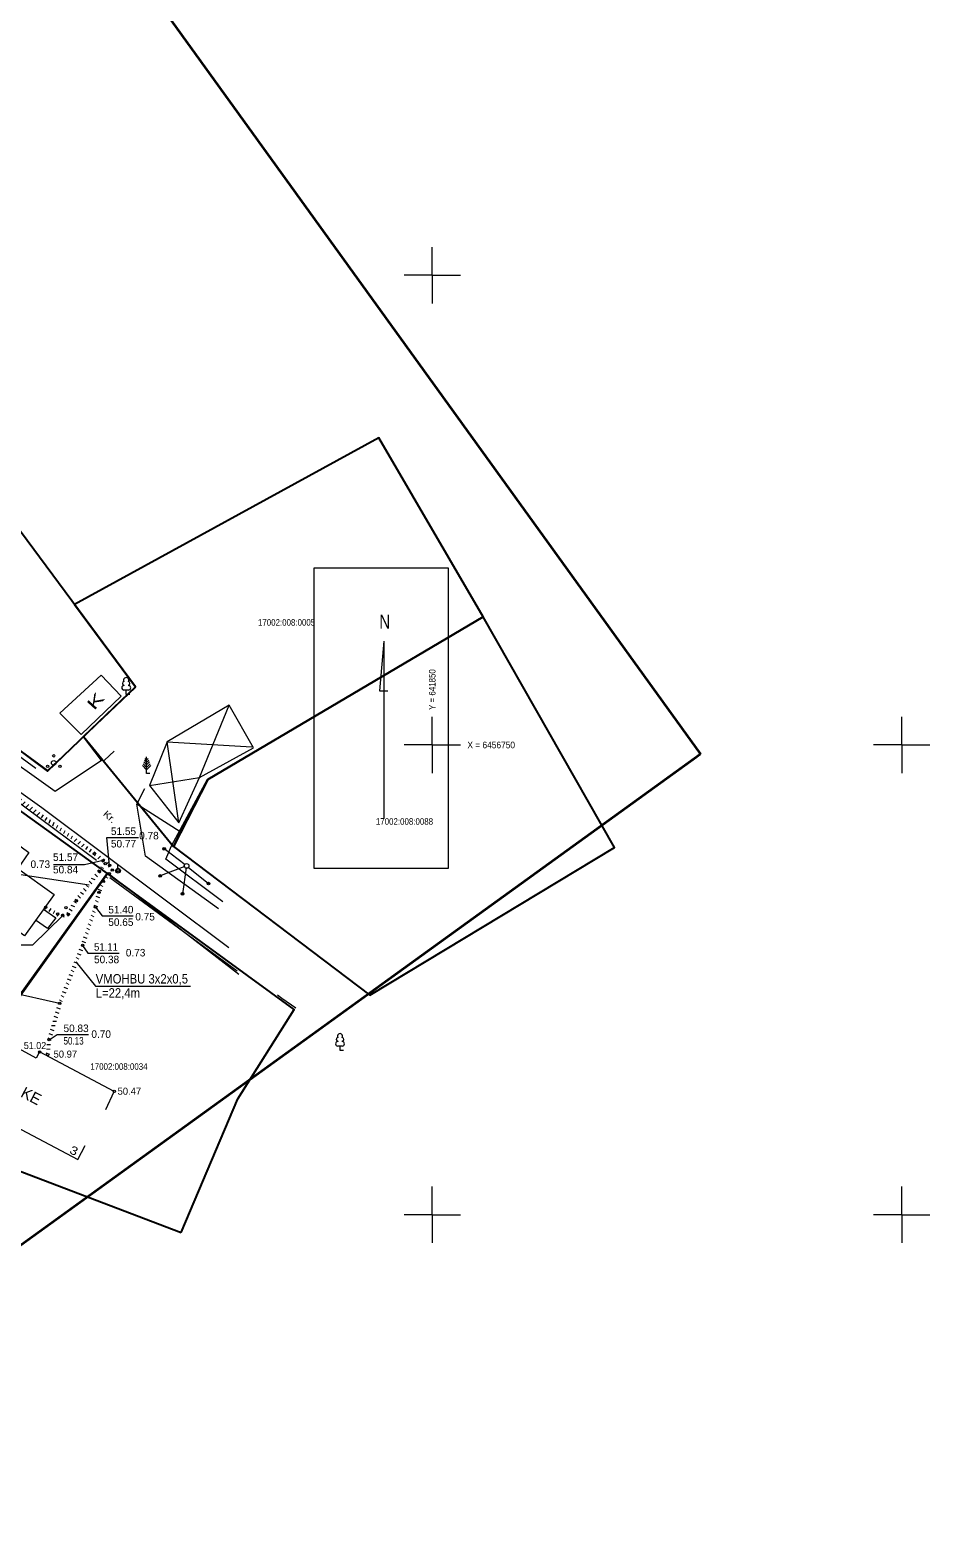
# Model space of a CAD drawing. Extents: x 641435 to 641903, y 6456666 to 6457201.
# Drawn here: x 641807.2 to 641903, y 6456665.6 to 6456826.1 of the extents above; entities that cross this region are included whole.
import ezdxf
from ezdxf.enums import TextEntityAlignment as Align

# ---------------------------------------------------------------- set-up
doc = ezdxf.new("R2010")
doc.units = 0
doc.header["$LTSCALE"] = 0.32
doc.linetypes.add('DOTTED', pattern=[1.5, 0.3, -1.2])
for name, color, linetype, lineweight in [('1', 7, 'Continuous', 13), ('17', 7, 'DOTTED', 53), ('2', 7, 'Continuous', 13), ('26', 7, 'Continuous', 13), ('28', 7, 'Continuous', 13), ('30', 7, 'Continuous', 13), ('39', 7, 'Continuous', 13), ('40', 7, 'Continuous', 25), ('44', 7, 'Continuous', 13), ('61', 7, 'Continuous', 13), ('62', 7, 'Continuous', 13), ('63', 7, 'Continuous', 13)]:
    doc.layers.add(name, color=color, linetype=linetype, lineweight=lineweight)
doc.layers.add('58', color=7, linetype='Continuous')
doc.layers.add('59', color=7, linetype='Continuous')

msp = doc.modelspace()

# ---------------------------------------------------------------- linework, layer by layer
at = {"layer": '1'}
for points in [[(641810.34, 6456753.37), (641812.61, 6456751.12), (641816.86, 6456755.18), (641814.74, 6456757.42)], [(641802.78, 6456741.67), (641807.05, 6456738.54), (641805.88, 6456736.85), (641809.73, 6456734.09), (641806.56, 6456729.68), (641800.81, 6456733.82), (641799.32, 6456731.75), (641796.85, 6456733.54)]]:
    msp.add_lwpolyline(points, close=True, dxfattribs=at)
for points in [[(641808.61, 6456732.54), (641809.91, 6456731.61), (641809.04, 6456730.45), (641807.76, 6456731.36)], [(641801.88, 6456717.37), (641798.82, 6456712.7), (641804.71, 6456709.11), (641805.01, 6456709.69), (641812.25, 6456705.87), (641813.04, 6456707.36)], [(641815.25, 6456711.19), (641816.13, 6456713.12), (641808.18, 6456717.33), (641807.83, 6456716.66), (641804.82, 6456718.3)]]:
    msp.add_lwpolyline(points, dxfattribs=at)
at = {"layer": '17'}
for points in [[(641808.82, 6456732.72), (641810.1, 6456731.99), (641810.65, 6456731.85), (641811.23, 6456731.98), (641812.08, 6456733.41), (641814.54, 6456736.54), (641815.17, 6456737.37), (641814.95, 6456737.7), (641814.02, 6456738.42), (641805.21, 6456744.73), (641798.94, 6456749.03), (641791.16, 6456755.04), (641783.24, 6456760.88), (641779.76, 6456763.5)], [(641814.95, 6456737.7), (641815.64, 6456737.18), (641815.92, 6456736.69), (641815.63, 6456736.31), (641814.96, 6456735.5), (641814.5, 6456734.33), (641814.12, 6456732.74), (641812.76, 6456728.67), (641810.32, 6456722.49), (641809.2, 6456718.63), (641809.03, 6456717.05)]]:
    msp.add_lwpolyline(points, dxfattribs=at)
at = {"layer": '2'}
for points in [[(641823, 6456741.73), (641825.23, 6456746.54), (641830.96, 6456749.7), (641828.38, 6456754.23), (641821.78, 6456750.34), (641819.9, 6456745.68), (641823, 6456741.73), (641821.78, 6456750.34), (641830.79, 6456749.81)], [(641819.9, 6456745.68), (641825.23, 6456746.54), (641828.38, 6456754.23)]]:
    msp.add_lwpolyline(points, dxfattribs=at)
at = {"layer": '26'}
msp.add_circle((641823.8302, 6456737.1305), 0.25, dxfattribs=at)
at = {"layer": '28'}
for points in [[(641812.85, 6456750.87), (641809.03, 6456747.28), (641786.29, 6456763.86)], [(641814.76, 6456748.34), (641812.85, 6456750.87), (641818.4, 6456756.12)], [(641814.11, 6456737.25), (641813.9, 6456737.4), (641794.57, 6456751.3)], [(641814.76, 6456748.34), (641815.08, 6456748.37), (641816.11, 6456749.35)], [(641822.22, 6456739.27), (641826.07, 6456746.37), (641826.07, 6456746.37), (641831.61, 6456749.59)], [(641823.16, 6456740.77), (641818.54, 6456743.71), (641819.39, 6456745.36)], [(641827.69, 6456733.29), (641821.61, 6456737.86), (641822.22, 6456739.27), (641822.22, 6456739.27)], [(641829.41, 6456725.56), (641815.82, 6456736.07), (641815.39, 6456736.38), (641805.06, 6456722.01), (641800.85, 6456720.48), (641800.05, 6456719.69), (641796.06, 6456713.66)]]:
    msp.add_lwpolyline(points, dxfattribs=at)
at = {"layer": '30'}
for points in [[(641828.32, 6456728.4), (641808.43, 6456743.31), (641777.59, 6456765.32), (641761.34, 6456777.55), (641752.89, 6456784.84), (641726.92, 6456803.22), (641699.2, 6456823.74)], [(641814.76, 6456748.34), (641809.84, 6456745.06), (641783.55, 6456763.78), (641779.09, 6456767.03), (641762.9, 6456779.32)], [(641827.25, 6456732.57), (641819.45, 6456738.16), (641818.54, 6456743.71)]]:
    msp.add_lwpolyline(points, dxfattribs=at)
at = {"layer": '39'}
msp.add_line((641816.53, 6456736.87), (641816.53, 6456737.31), dxfattribs=at)
msp.add_circle((641816.5347, 6456736.6187), 0.2512, dxfattribs=at)
at = {"layer": '40'}
for points in [[(641775.73, 6456771.97), (641809.02, 6456747.21), (641818.41, 6456756.18), (641797.3, 6456784.61)], [(641811.89, 6456764.94), (641818.41, 6456756.18), (641812.87, 6456750.89), (641822.44, 6456739.19), (641826.11, 6456746.31), (641855.44, 6456763.63), (641844.33, 6456782.7)], [(641843.35, 6456723.36), (641869.43, 6456739.07), (641855.44, 6456763.63), (641826.11, 6456746.31), (641822.44, 6456739.19)], [(641793.3, 6456709.51), (641800.88, 6456720.52), (641805.11, 6456721.91), (641815.41, 6456736.32), (641788.24, 6456755.82), (641780.45, 6456745.27), (641763.39, 6456722.64)], [(641823.26, 6456698.09), (641829.3, 6456712.33), (641835.3, 6456721.84), (641815.41, 6456736.32), (641805.11, 6456721.91), (641800.88, 6456720.52), (641793.3, 6456709.51)]]:
    msp.add_lwpolyline(points, close=True, dxfattribs=at)
at = {"layer": '44'}
for p, q in [((641807.77, 6456747.49), (641786.04, 6456763.3)), ((641817.17, 6456756.36), (641817.17, 6456756.33)), ((641817.65, 6456755.85), (641817.17, 6456755.85)), ((641817.65, 6456756.36), (641817.65, 6456756.33)), ((641814.26, 6456737.7), (641800.13, 6456748.16)), ((641819.58, 6456747.35), (641819.14, 6456747.8)), ((641819.58, 6456747.62), (641819.21, 6456747.99)), ((641819.58, 6456747.89), (641819.29, 6456748.19)), ((641819.58, 6456748.16), (641819.36, 6456748.39)), ((641819.58, 6456748.39), (641819.42, 6456748.55)), ((641819.58, 6456748.39), (641819.75, 6456748.55)), ((641819.58, 6456748.16), (641819.81, 6456748.39)), ((641819.58, 6456747.89), (641819.88, 6456748.19)), ((641819.58, 6456747.62), (641819.95, 6456747.99)), ((641819.58, 6456747.35), (641820.03, 6456747.8)), ((641829.21, 6456725.92), (641815.65, 6456735.85)), ((641839.94, 6456718.46), (641839.94, 6456718.43)), ((641840.42, 6456717.95), (641839.94, 6456717.95)), ((641840.42, 6456718.46), (641840.42, 6456718.43))]:
    msp.add_line(p, q, dxfattribs=at)
for points in [[(641817.79, 6456755.38), (641817.41, 6456755.38), (641817.41, 6456755.85)], [(641819.94, 6456746.95), (641819.58, 6456746.95), (641819.58, 6456748.75)], [(641835.47, 6456721.97), (641833.99, 6456723.02), (641833.51, 6456723.36)], [(641840.56, 6456717.48), (641840.18, 6456717.48), (641840.18, 6456717.95)]]:
    msp.add_lwpolyline(points, dxfattribs=at)
for centre, radius in [((641809.0392, 6456747.7206), 0.125), ((641809.6892, 6456748.0956), 0.25), ((641809.6892, 6456748.8456), 0.125), ((641810.3392, 6456747.7206), 0.125)]:
    msp.add_circle(centre, radius, dxfattribs=at)
for centre, radius, start, end in [((641817.1698, 6456756.089), 0.2375, 90.00001, 270), ((641817.2173, 6456756.564), 0.2124, 105.2441, 257.07903), ((641817.4073, 6456756.8965), 0.277, 332.5799, 207.4201), ((641817.5973, 6456756.564), 0.2124, 282.92097, 74.7559), ((641817.6448, 6456756.089), 0.2375, 270, 89.99999), ((641839.9885, 6456718.6634), 0.2124, 105.2441, 257.07903), ((641840.1785, 6456718.9959), 0.277, 332.5799, 207.4201), ((641840.3685, 6456718.6634), 0.2124, 282.92097, 74.7559), ((641839.941, 6456718.1884), 0.2375, 90.00001, 270), ((641840.416, 6456718.1884), 0.2375, 270, 89.99999)]:
    msp.add_arc(centre, radius, start, end, dxfattribs=at)
at = {"layer": '61'}
for p, q in [((641844.85, 6456761.05), (641844.85, 6456742.16)), ((641823.67, 6456737.25), (641821.44, 6456738.95)), ((641823.64, 6456737.06), (641821.03, 6456736.06)), ((641823.8, 6456736.93), (641823.4, 6456734.16)), ((641823.99, 6456737), (641826.17, 6456735.25))]:
    msp.add_line(p, q, dxfattribs=at)
at = {"layer": '61', "lineweight": 35}
msp.add_lwpolyline([(641878.56, 6456749.01), (641763.02, 6456665.6), (641523.05, 6456998.04), (641638.59, 6457081.45)], close=True, dxfattribs=at)
msp.add_lwpolyline([(641878.14, 6456748.7), (641763.02, 6456665.6), (641523.05, 6456998.04), (641638.59, 6457081.45), (641878.56, 6456749.01)], dxfattribs=at)
at = {"layer": '61'}
msp.add_lwpolyline([(641851.72, 6456768.83), (641837.4, 6456768.83), (641837.4, 6456736.87), (641851.72, 6456736.87)], close=True, dxfattribs=at)
for points in [[(641844.85, 6456761.05), (641844.37, 6456755.77), (641845.27, 6456755.77)], [(641815.64, 6456737.18), (641815.36, 6456740.15), (641818.7, 6456740.15)], [(641813.47, 6456735.09), (641798.17, 6456737.38), (641788.18, 6456737.38)], [(641814.95, 6456737.7), (641812.98, 6456737.25), (641809.65, 6456737.25)], [(641810.65, 6456731.85), (641807.44, 6456728.69), (641804.11, 6456728.69)], [(641814.12, 6456732.74), (641814.83, 6456731.81), (641818.16, 6456731.81)], [(641812.76, 6456728.67), (641813.31, 6456727.84), (641816.64, 6456727.84)], [(641812.04, 6456726.92), (641814.13, 6456724.33), (641824.24, 6456724.33)], [(641810.32, 6456722.49), (641804.94, 6456723.7), (641801.61, 6456723.7)], [(641809.2, 6456718.63), (641810.07, 6456719.18), (641813.4, 6456719.18)]]:
    msp.add_lwpolyline(points, dxfattribs=at)
for centre, radius in [((641821.4449, 6456738.9499), 0.1361), ((641821.4449, 6456738.9499), 0.1207), ((641821.4449, 6456738.9499), 0.1039), ((641821.4449, 6456738.9499), 0.0901), ((641821.4449, 6456738.9499), 0.0749), ((641821.4449, 6456738.9499), 0.0614), ((641821.4449, 6456738.9499), 0.0497), ((641821.4449, 6456738.9499), 0.0348), ((641821.4449, 6456738.9499), 0.0235), ((641821.4449, 6456738.9499), 0.0132), ((641821.4449, 6456738.9499), 0.00782), ((641821.0272, 6456736.0614), 0.1361), ((641821.0272, 6456736.0614), 0.1207), ((641821.0272, 6456736.0614), 0.1039), ((641821.0272, 6456736.0614), 0.0901), ((641821.0272, 6456736.0614), 0.0749), ((641821.0272, 6456736.0614), 0.0614), ((641821.0272, 6456736.0614), 0.0497), ((641821.0272, 6456736.0614), 0.0348), ((641821.0272, 6456736.0614), 0.0235), ((641821.0272, 6456736.0614), 0.0132), ((641821.0272, 6456736.0614), 0.00782), ((641826.165, 6456735.2467), 0.1361), ((641826.165, 6456735.2467), 0.1207), ((641826.165, 6456735.2467), 0.1039), ((641826.165, 6456735.2467), 0.0901), ((641826.165, 6456735.2467), 0.0749), ((641826.165, 6456735.2467), 0.0614), ((641826.165, 6456735.2467), 0.0497), ((641826.165, 6456735.2467), 0.0348), ((641826.165, 6456735.2467), 0.0235), ((641826.165, 6456735.2467), 0.0132), ((641826.165, 6456735.2467), 0.00782), ((641823.3972, 6456734.1619), 0.1361), ((641823.3972, 6456734.1619), 0.1207), ((641823.3972, 6456734.1619), 0.1039), ((641823.3972, 6456734.1619), 0.0901), ((641823.3972, 6456734.1619), 0.0749), ((641823.3972, 6456734.1619), 0.0614), ((641823.3972, 6456734.1619), 0.0497), ((641823.3972, 6456734.1619), 0.0348), ((641823.3972, 6456734.1619), 0.0235), ((641823.3972, 6456734.1619), 0.0132), ((641823.3972, 6456734.1619), 0.00782)]:
    msp.add_circle(centre, radius, dxfattribs=at)
at = {"layer": '62'}
for centre in [(641814.0183, 6456738.4225), (641814.5431, 6456736.5387), (641814.9508, 6456737.7026), (641815.1682, 6456737.3674), (641815.6259, 6456736.3136), (641815.6375, 6456737.181), (641815.9228, 6456736.6909), (641816.5347, 6456736.6187), (641814.9603, 6456735.4981), (641812.0849, 6456733.4125), (641814.5008, 6456734.3261), (641808.8196, 6456732.7203), (641810.0966, 6456731.9924), (641810.6538, 6456731.8505), (641810.9878, 6456732.6864), (641811.2345, 6456731.9781), (641814.1216, 6456732.7378), (641812.7579, 6456728.6702), (641810.3232, 6456722.4916), (641809.2011, 6456718.6326), (641808.1821, 6456717.3324), (641809.0255, 6456717.0501), (641816.1332, 6456713.1206)]:
    msp.add_circle(centre, 0.125, dxfattribs=at)
at = {"layer": '63'}
for p, q in [((641850, 6456800), (641850, 6456803)), ((641850, 6456800), (641847, 6456800)), ((641850, 6456800), (641853, 6456800)), ((641850, 6456800), (641850, 6456797)), ((641850, 6456750), (641850, 6456753)), ((641900, 6456750), (641900, 6456753)), ((641850, 6456750), (641847, 6456750)), ((641850, 6456750), (641853, 6456750)), ((641850, 6456750), (641850, 6456747)), ((641900, 6456750), (641897, 6456750)), ((641900, 6456750), (641903, 6456750)), ((641900, 6456750), (641900, 6456747)), ((641850, 6456700), (641850, 6456703)), ((641900, 6456700), (641900, 6456703)), ((641850, 6456700), (641847, 6456700)), ((641850, 6456700), (641853, 6456700)), ((641850, 6456700), (641850, 6456697)), ((641900, 6456700), (641897, 6456700)), ((641900, 6456700), (641903, 6456700)), ((641900, 6456700), (641900, 6456697))]:
    msp.add_line(p, q, dxfattribs=at)

# ---------------------------------------------------------------- texts
at = {"layer": '1'}
for s, height, rotation, width, p in [('K', 1.2, 47.567, 1.65, (641813.98, 6456753.61)), ('3', 0.9, 335.674, 1.2, (641811.29, 6456706.57))]:
    msp.add_text(s, height=height, rotation=rotation, dxfattribs=dict(at, width=width)).set_placement(p)
msp.add_text('KE', height=1.2, rotation=332.526, dxfattribs=at).set_placement((641806.07, 6456712.6))
at = {"layer": '30', "width": 1.2}
msp.add_text('Kr.', height=0.7, rotation=318.122, dxfattribs=at).set_placement((641814.88, 6456742.57))
at = {"layer": '58', "width": 0.9}
for s, p in [('17002:008:0005', (641831.44, 6456762.7)), ('17002:008:0088', (641844, 6456741.51)), ('17002:008:0034', (641813.59, 6456715.42))]:
    msp.add_text(s, height=0.7, dxfattribs=at).set_placement(p)
at = {"layer": '59', "width": 0.95}
msp.add_text('51.02', height=0.75, dxfattribs=at).set_placement((641806.5, 6456717.63))
at = {"layer": '59'}
for s, p in [('50.97', (641809.67, 6456716.72)), ('50.47', (641816.49, 6456712.77))]:
    msp.add_text(s, height=0.75, dxfattribs=at).set_placement(p)
at = {"layer": '61', "width": 0.8}
msp.add_text('N', height=1.5, dxfattribs=at).set_placement((641844.945, 6456762.38), align=Align.CENTER)
at = {"layer": '61'}
for s, p in [('51.55', (641815.78, 6456740.42)), ('50.77', (641815.78, 6456739.09)), ('51.57', (641809.61, 6456737.66)), ('50.84', (641809.61, 6456736.33)), ('51.40', (641815.5, 6456732.07)), ('50.65', (641815.5, 6456730.74)), ('50.38', (641813.98, 6456726.77)), ('50.83', (641810.73, 6456719.44))]:
    msp.add_text(s, height=0.8, dxfattribs=at).set_placement(p)
for s, p in [('0.78', (641820.87, 6456739.95)), ('0.73', (641809.3, 6456736.91)), ('0.75', (641820.46, 6456731.32)), ('0.73', (641819.45, 6456727.49)), ('0.70', (641815.78, 6456718.82))]:
    msp.add_text(s, height=0.8, dxfattribs=at).set_placement(p, align=Align.RIGHT)
for s, height, width, p in [('51.11', 0.8, 0.95, (641813.98, 6456728.1)), ('VMOHBU 3x2x0,5', 1, 0.9, (641814.16, 6456724.61)), ('L=22,4m', 1, 0.9, (641814.16, 6456723.11)), ('50.13', 0.8, 0.8, (641810.73, 6456718.11))]:
    msp.add_text(s, height=height, dxfattribs=dict(at, width=width)).set_placement(p)
at = {"layer": '63', "width": 0.9}
msp.add_text(' Y = 641850', height=0.7, rotation=90, dxfattribs=at).set_placement((641850.35, 6456753.5))
at = {"layer": '63', "width": 0.95}
msp.add_text(' X = 6456750', height=0.7, dxfattribs=at).set_placement((641853.5, 6456749.65))

doc.saveas('drawing.dxf')
